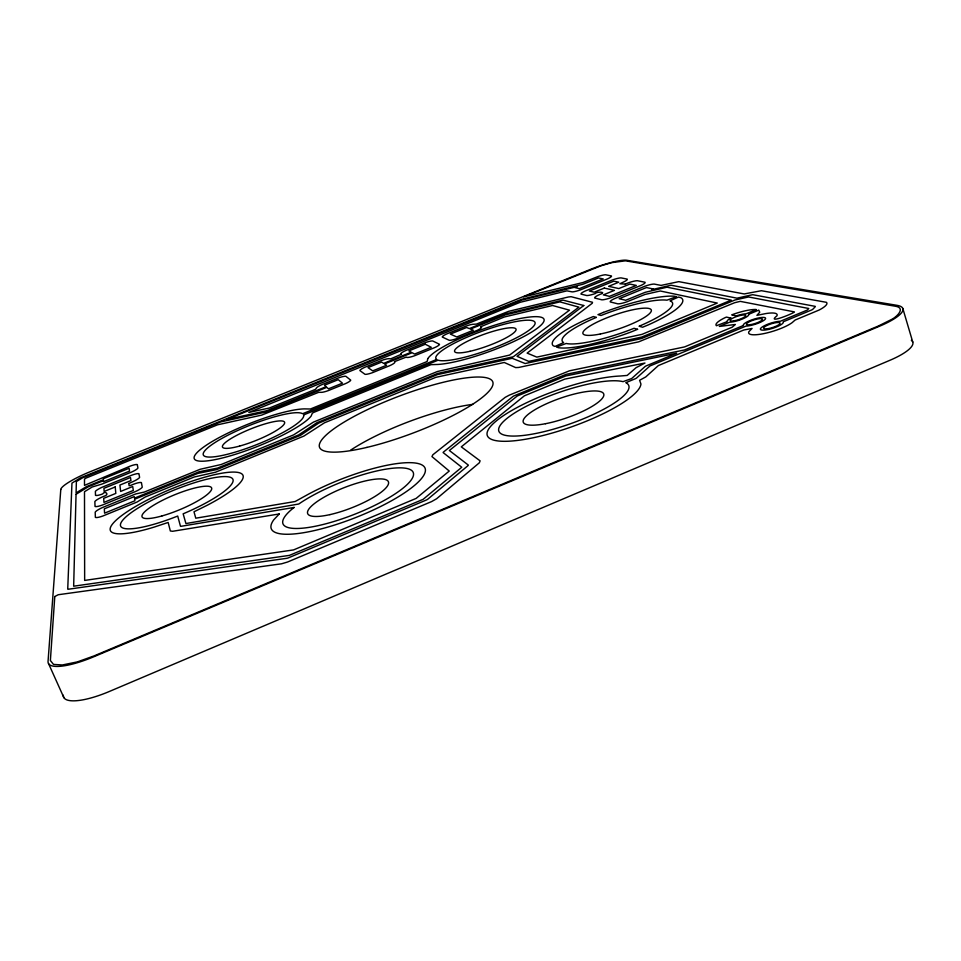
<?xml version="1.0" encoding="UTF-8"?>
<svg xmlns="http://www.w3.org/2000/svg" width="961" height="961" viewBox="0 0 961 961"><rect width="100%" height="100%" fill="white"/><g stroke="black" fill="none" stroke-linecap="round" stroke-linejoin="round"><path stroke-width="1.44" d="M625.323 284.084L619.857 283.759L623.245 282.174A9.033 1.61 -19.1 0 0 627.221 279.122L620.998 277.873A8.949 1.586 -19.1 0 0 612.493 279.939L585.165 291.039A8.949 1.598 -19.3 0 0 581.033 294.102L586.811 295.556A9.033 1.622 -19.2 0 0 595.376 293.513C595.952 291.712 605.274 291.712 602.054 293.561A9.202 1.682 -19.2 0 0 594.715 298.03L601.886 299.832A9.334 1.73 -19.1 0 0 610.788 297.742L641.023 285.405A9.334 1.718 -18.9 0 0 645.035 282.246L637.287 280.696A9.202 1.67 -19 0 0 625.323 284.084M48.555 663.619L63.882 697.638M902.823 308.493L912.758 342.044M911.34 340.266A46.669 12.049 -16.2 0 1 889.802 360.339L109.374 691.464A49.347 13.995 -24.8 0 1 63.306 695.211M350.657 450.132A92.244 21.298 -20.7 0 1 472.764 404.365M76.051 494.278L73.661 586.198L289.381 555.386L423.116 499.348L461.748 467.262L443.189 452.631A3.195 0.781 -20.5 0 1 443.453 452.066L513.006 396.449A2.979 0.673 -19.8 0 1 514.279 395.752L565.32 374.67A2.967 0.661 -19.3 0 1 566.942 374.165L684.508 349.96L743.43 325.491A11.676 2.619 -17.7 0 1 756.547 318.427A11.676 2.619 -17.7 0 1 764.103 320.217A11.676 2.619 -17.7 0 1 745.988 326.091L649.936 365.973L636.554 378.033A3.207 0.757 -18.7 0 1 635.257 378.754L625.827 382.682L626.356 382.959A68.856 16.661 -19.3 0 1 551.458 429.735A68.856 16.661 -19.3 0 1 512.453 414.395A68.856 16.661 -19.3 0 1 623.016 381.649L631.653 378.55L645.083 366.525A3.159 0.733 -18.6 0 1 646.345 365.817L676.676 353.216L565.705 375.979L517.222 396.016L449.364 450.505L468.259 465.028A3.363 0.865 -20.3 0 1 468.007 465.641L427.765 499.203A3.496 0.937 -20.8 0 1 426.216 500.08L288.6 557.764A3.568 0.949 -22.3 0 1 286.726 558.317L68.363 589.225A3.243 0.733 -23.9 0 1 67.726 589.069L71.955 483.119L80.28 477.953L521.427 299.376L582.955 284.252L598.511 277.945L603.22 278.942L579.327 288.636L574.822 287.543L577.08 286.63L521.583 300.156L226.784 419.452L267.062 410.635L326.091 386.706L324.47 385.241L338.224 379.667L342.452 383.163L328.458 388.833L326.8 387.343L265.608 412.089L220.706 421.915L82.586 477.809L76.375 481.557L76.087 492.909L86.418 486.65L103.416 479.731L103.356 478.722L129.11 468.271L129.543 471.13L103.536 481.677L103.476 480.656L88.028 486.927L76.051 494.278M54.789 596.541L50.38 660.519L53.516 664.411L62.345 664.976L77.385 661.877L93.962 655.943L878.414 325.983L891.183 319.653C895.952 317.562 906.848 307.784 894.967 306.151L625.419 260.827L611.737 262.653L601.057 265.777L523.601 296.889L582.979 282.522L597.358 276.78A8.673 1.502 -19.3 0 1 605.562 274.762L611.424 275.939A8.757 1.526 -19.2 0 1 607.484 278.894L580.408 289.886A8.757 1.538 -19.4 0 1 572.143 291.88L566.942 290.847L520.141 302.307L248.815 412.449L269.44 407.993L315.484 389.349L316.337 388.208A8.709 1.55 -21.1 0 1 321.647 384.748L338.452 377.937A8.685 1.55 -21 0 1 345.816 376.268L350.717 380.148A8.829 1.598 -21 0 1 345.431 383.655L328.169 390.659A8.853 1.598 -21.1 0 1 320.698 392.316L318.632 392.34L261.644 415.116L217.546 424.81L85.973 478.085L84.496 479.083L84.496 485.365L130.504 466.001A9.093 1.622 -22.5 0 1 137.315 464.607L137.928 468.079A9.178 1.646 -22.5 0 1 131.453 472.115L101.962 484.08L92.172 486.999L84.496 491.72L84.652 580.432L293.561 549.908L416.149 498.399L449.243 471.046L431.957 456.595L432.846 454.781L505.186 397.349L509.222 395.175L569.477 370.802L684.52 346.933L732.198 327.196L735.357 324.482L719.357 326.44L729.555 322.211A11.376 2.499 -17.9 0 0 742.385 319.016A11.376 2.499 -17.9 0 0 748.631 314.331L758.758 310.115L759.731 312.193L756.92 315.34L766.073 313.526A23.701 5.31 -17.7 0 1 776.944 315.821C764.944 325.25 797.51 311.736 794.182 311.844L740.222 301.358L734.66 302.715L638.621 341.864L518.724 367.45L515.697 367.607L504.273 362.477L435.886 377.325L324.458 422.804L303.892 436.078L215.468 472.235L194.11 477.028L145.195 497.017L137.027 502.038L102.851 516.009A10.175 1.994 -23 0 1 95.367 517.354L95.199 512.141A10.042 1.946 -23 0 1 102.395 507.564L135.753 493.954L144.246 492.092L200.116 469.292L221.186 464.499L293.61 434.889L313.442 422.107L437.435 371.511L509.57 355.089L569.477 310.175L552.539 305.502L504.261 317.01L480.572 326.788L481.521 327.245A8.745 1.562 -20.1 0 1 476.932 330.464L457.16 338.476A8.757 1.562 -20.2 0 1 449.292 340.314L442.276 337.035A8.601 1.514 -20.2 0 1 446.937 333.851L466.181 326.067A8.589 1.502 -20.1 0 1 473.905 324.229L476.392 324.085L508.705 311.316L568.359 296.997L571.086 296.697L592.505 302.283L592.252 303.268L527.121 353.119L536.815 357.12L641.96 334.368L717.278 303.063L660.255 290.991L644.891 294.486L627.149 301.718A9.634 1.838 -19 0 1 617.899 303.856L610.271 301.934A9.514 1.79 -19 0 1 614.499 298.643L644.939 286.222A9.514 1.778 -18.8 0 1 654.081 284.06L661.072 285.393L678.79 281.645L744.198 293.946L761.4 290.715L826.424 302.319A25.238 5.67 -17.3 0 1 819.132 310.031L795.119 320.037L792.092 322.68A24.373 5.574 -17.5 0 1 764.139 333.551A24.373 5.574 -17.5 0 1 748.919 331.665L752.067 328.446L743.79 330.007L658.321 365.588L645.744 376.94L639.594 380.292L640.939 383.992A81.301 19.676 -19.3 0 1 541.848 435.801A81.301 19.676 -19.3 0 1 498.555 419.14A81.301 19.676 -19.3 0 1 620.229 376.015L627.185 375.427L636.134 367.643L644.975 363.042L564.828 379.102L524.346 395.836L461.292 446.853L480.104 460.86L479.335 462.806L436.582 498.771L431.597 501.594L287.495 562.041L281.525 563.807L58.201 594.739L54.789 596.541M60.783 489.509L48.05 661.348A49.612 12.998 -24.5 0 0 93.974 656.687L879.555 326.211A46.897 11.172 -16.6 0 0 896.937 305.322L626.884 260.287A30.332 5.117 -19.3 0 0 590.534 269.368L90.37 471.635A32.037 5.562 -22.7 0 0 60.783 489.509M427.693 358.789L427.309 361.192L426.131 361.925L310.403 409.002L304.457 408.893A63.726 12.085 -21.8 0 0 210.843 442.312A63.726 12.085 -21.8 0 0 224.718 457.388A63.726 12.085 -21.8 0 0 311.1 416.125L312.337 413.23L313.658 412.437L430.996 364.663L437.952 364.447A62.261 11.628 -20 0 0 530.904 332.53A62.261 11.628 -20 0 0 509.726 320.878A62.261 11.628 -20 0 0 427.693 358.789M583.783 305.514L517.042 356.327L528.778 361.384L641.648 337.095L731.249 300.132L667.042 287.195L645.143 292.324L625.683 300.276L619.172 298.703L646.477 287.555L653.312 288.985L651.594 289.693L671.162 285.225L736.991 298.174L751.85 294.859A2.955 0.613 -17.9 0 1 753.052 294.751L815.084 306.331A3.255 0.733 -17.2 0 1 815.228 306.739L812.766 309.31A3.267 0.733 -17.2 0 1 811.577 309.995L783.155 321.839A12.012 2.751 -17.5 0 1 769.977 329.094A12.012 2.751 -17.5 0 1 761.785 327.305A12.012 2.751 -17.5 0 1 780.392 321.238L807.336 310.043L808.814 308.505L748.559 296.973L735.021 299.976L642.296 338.236A2.931 0.625 -18.7 0 1 640.687 338.74L525.15 363.534L512.213 358.297L437.447 374.61L318.74 423.08L300.553 435.321L216.742 469.581L197.87 473.389L134.648 499.215L134.888 500.777L104.569 513.162L104.317 508.837L134.252 496.621L134.492 498.146L199.239 471.719L217.57 468.079L298.607 434.961L316.77 422.78L437.531 373.481L513.342 356.747L578.882 307.136L559.903 301.874L505.282 314.908L470.409 329.046L473.305 330.248L456.751 336.963L450.361 334.092L466.638 327.497L469.316 328.59L506.015 313.766L562.978 300.12L583.783 305.514M128.894 483.479L129.098 485.725L130.732 485.401A9.646 1.826 -22.7 0 1 141.411 482.602L142.252 487.179A9.79 1.874 -22.7 0 1 135.381 491.588L102.262 505.09A9.85 1.874 -22.9 0 1 95.019 506.435L94.863 501.546A9.706 1.826 -22.9 0 1 105.302 495.756C109.194 494.314 105.217 490.302 102.515 494.002A9.526 1.754 -22.8 0 1 95.499 495.347L95.367 491.431A9.43 1.718 -22.8 0 1 102.142 487.227L131.921 475.13A9.382 1.718 -22.6 0 1 138.949 473.725L139.609 477.413A9.478 1.754 -22.6 0 1 132.93 481.629L128.894 483.479M279.255 513.967L273.669 519.925A82.634 20.517 -21.5 0 0 348.375 520.333A82.634 20.517 -21.5 0 0 422.6 465.328A82.634 20.517 -21.5 0 0 308.325 494.242L295.159 501.51L195.78 518.195L193.99 511.781L207.156 505.294A71.787 14.992 -22.6 0 0 226.4 472.548A71.787 14.992 -22.6 0 0 121.542 515.697A71.787 14.992 -22.6 0 0 154.265 527.06L168.151 522.46L170.337 530.965L172.608 531.289L279.255 513.967M394.527 361.648L394.827 362.249A8.793 1.586 -20.7 0 1 389.77 365.66L372.652 372.616A8.805 1.586 -20.8 0 1 365.048 374.334L359.882 370.574A8.661 1.538 -20.8 0 1 364.964 367.21L381.649 360.447A8.649 1.538 -20.7 0 1 389.133 358.717L390.791 358.825L401.446 354.225A8.613 1.526 -20.5 0 1 405.674 350.573L425.05 342.717A8.613 1.526 -20.4 0 1 432.666 340.939L439.489 344.29A8.769 1.574 -20.4 0 1 434.672 347.606L414.756 355.69A8.769 1.574 -20.5 0 1 406.335 357.072L394.527 361.648M294.126 507.444L293.153 508.201A69.997 17.37 -21.5 0 0 341.78 518.976A69.997 17.37 -21.5 0 0 408.942 469.04A69.997 17.37 -21.5 0 0 298.787 504.008L185.929 523.553L183.143 513.811L184.716 513.15A60.807 12.697 -22.6 0 0 222.748 476.632A60.807 12.697 -22.6 0 0 126.84 516.093A60.807 12.697 -22.6 0 0 176.127 516.67L177.713 516.045L180.452 526.184A3.039 0.673 -22.8 0 0 181.173 526.28L294.126 507.444M730.949 318.115L730.889 318.151A11.376 2.499 -17.9 0 0 727.153 321.635L716.462 325.731A23.064 5.057 -17.9 0 1 725.231 317.598L726.456 317.094L730.949 318.115M640.494 325.635L639.065 326.235L642.597 327.233L648.411 324.842A68.904 13.874 -19 0 0 680.628 297.574L678.346 297.093L670.009 300.865A58.357 11.748 -19 0 1 640.494 325.635M596.325 317.406L594.991 317.971A58.357 11.748 -19 0 0 563.639 342.56L555.05 346.44L553.248 345.756A68.904 13.874 -19 0 1 587.94 318.74L593.321 316.541L596.325 317.406M756.271 309.598L746.156 313.791A11.376 2.499 -17.9 0 0 736.33 315.893L731.729 314.908L732.955 314.403A23.064 5.057 -17.9 0 1 755.694 309.478L756.271 309.598M637.575 329.299L631.749 331.701A68.904 13.874 -19 0 1 558.449 347.714L556.623 347.029L566.173 343.473A58.357 11.748 -19 0 0 632.59 328.878L634.068 328.29L637.575 329.299M603.328 312.445L597.97 314.643L600.997 315.496L602.379 314.956A58.357 11.748 -19 0 1 666.97 300.18L676.4 296.673L674.154 296.192A68.904 13.874 -19 0 0 603.328 312.445M115.212 486.963L104.136 491.467L103.944 488.32L130.492 477.521L130.948 480.56L119.909 485.053L120.63 491.443L132.714 486.518L133.315 490.434L103.944 502.399L103.704 498.339L115.825 493.401L115.212 486.963M604.337 288.072L594.186 292.204L589.405 291.051L613.767 281.153L618.764 282.21L608.637 286.318L618.812 288.576L629.875 284.072L636.314 285.429L609.466 296.36L603.34 294.883L614.427 290.366L604.337 288.072M436.642 359.486L302.595 413.735A53.984 10.235 -21.8 0 0 221.39 438.709A53.984 10.235 -21.8 0 0 233.763 452.547A53.984 10.235 -21.8 0 0 303.652 414.924L438.096 360.195A52.735 9.85 -20 0 0 520.418 335.677A52.735 9.85 -20 0 0 500.861 325.142A52.735 9.85 -20 0 0 436.402 359.294L436.642 359.486M425.291 344.242L408.893 350.885L411.236 352.194L383.667 363.378L381.649 362.081L367.991 367.607L372.7 370.886L386.574 365.264L384.52 363.931L412.173 352.723L414.575 354.068L431.261 347.293L425.291 344.242M545.512 423.705A42.656 10.319 -19.3 0 0 603.784 394.154A42.656 10.319 -19.3 0 0 541.091 406.335A42.656 10.319 -19.3 0 0 545.512 423.705M329.887 514.628A43.353 10.751 -21.5 0 0 388.532 482.206A43.353 10.751 -21.5 0 0 325.767 496.236A43.353 10.751 -21.5 0 0 329.887 514.628M161.965 515.937A37.671 7.868 -22.6 0 0 211.612 487.924A37.671 7.868 -22.6 0 0 156.907 503.288A37.671 7.868 -22.6 0 0 161.965 515.937M239.625 446.06A33.443 6.343 -21.8 0 0 284.624 422.347A33.443 6.343 -21.8 0 0 236.334 435.549A33.443 6.343 -21.8 0 0 239.625 446.06M470.097 351.27A32.674 6.102 -20 0 0 516.093 329.503A32.674 6.102 -20 0 0 469.749 340.17A32.674 6.102 -20 0 0 470.097 351.27M600.409 333.972A36.158 7.28 -19 0 0 651.378 310.415A36.158 7.28 -19 0 0 599.532 320.962A36.158 7.28 -19 0 0 600.409 333.972M767.515 328.746A8.661 1.982 -17.5 0 0 780.128 323.292A8.661 1.982 -17.5 0 0 767.899 325.046A8.661 1.982 -17.5 0 0 767.515 328.746M750.865 324.59A8.421 1.886 -17.7 0 0 762.469 319.208A8.421 1.886 -17.7 0 0 749.988 321.442A8.421 1.886 -17.7 0 0 750.865 324.59M734.348 320.758A8.193 1.802 -17.9 0 0 745.7 315.508A8.193 1.802 -17.9 0 0 733.627 317.719A8.193 1.802 -17.9 0 0 734.348 320.758M366.958 447.382A92.628 19.725 -20.7 0 0 492.909 382.298A92.628 19.725 -20.7 0 0 358.501 414.083A92.628 19.725 -20.7 0 0 366.958 447.382"/></g></svg>
